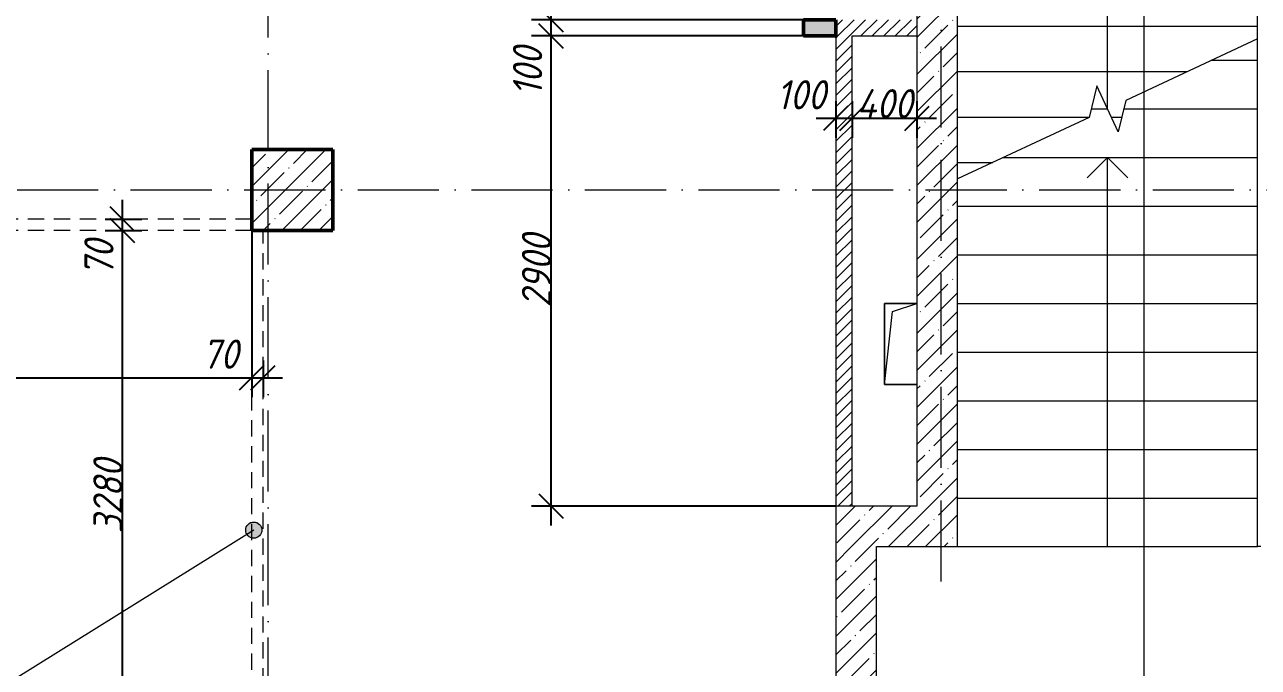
# Model space of a CAD drawing. Header units: millimetres. Extents: x -356862 to 418287, y 0 to 839748.
# Drawn here: x -83151 to -75546, y 593703 to 597667 of the extents above; entities that cross this region are included whole.
import ezdxf

# ---------------------------------------------------------------- set-up
doc = ezdxf.new("R2010")
doc.units = ezdxf.units.MM
doc.linetypes.add('200_ШТРИХ_ш1п0_6_', pattern=[160, 100, -60])
doc.linetypes.add('50_200_ШТРИХ_1Т_ш5_п1_п1_', pattern=[700, 500, -100, 0, -100])
for name, color, linetype, lineweight in [('A-____-____-DIMS', 7, 'Continuous', 9), ('A-FLOR-____-OTLN', 7, 'Continuous', 9), ('A-GENM-____-OTLN', 7, 'Continuous', 9), ('A-WALL-____-MCUT-3', 7, 'Continuous', 9), ('A-WALL-FNSH-MCUT-1', 7, 'Continuous', 9), ('G-____-____-TEXT', 7, 'Continuous', 9), ('S-COLS-____-MCUT', 7, 'Continuous', 50), ('S-COLS-____-OTLN', 7, 'Continuous', 9), ('S-GRID-____-OTLN-1', 7, '50_200_ШТРИХ_1Т_ш5_п1_п1_', 9), ('S-STRS-____-MBND', 7, 'Continuous', 9), ('S-STRS-____-OTLN-1', 7, 'Continuous', 9)]:
    doc.layers.add(name, color=color, linetype=linetype, lineweight=lineweight)
for name, color, linetype, lineweight, true_color in [('A-DETL-____-OTLN-11', 7, '200_ШТРИХ_ш1п0_6_', 9, 0x000000), ('A-WALL-____-PATT-2', 7, 'Continuous', 9, 0x787878), ('A-WALL-____-PATT-4', 9, 'Continuous', 9, 0x808080), ('G-____-____-SYMB-1', 9, 'Continuous', 9, 0x808080), ('S-COLS-____-MCUT-1', 7, 'Continuous', 50, 0x000000), ('S-COLS-____-OTLN-1', 7, 'Continuous', 9, 0x000000)]:
    doc.layers.add(name, color=color, linetype=linetype, lineweight=lineweight, true_color=true_color)
doc.styles.add('ISOCPEUR_I_10', font='isocpeui.ttf', dxfattribs={"width": 0.9, "height": 180})
doc.styles.add('ISOCPEUR_I_14', font='isocpeui.ttf', dxfattribs={"width": 0.9, "height": 180})
doc.dimstyles.new('ISO-1_8_0_9К_СРЕДНИЙ_Кладочные_4', dxfattribs={"dimscale": 304.8, "dimtxt": 179.276612, "dimasz": 0.492126, "dimexe": 0.393701, "dimexo": 0, "dimgap": 0, "dimtad": 1, "dimdec": 3, "dimrnd": 0.001, "dimdsep": 46, "dimtxsty": 'ISOCPEUR_I_10', "dimblk1": 'OBLIQUE', "dimblk2": 'OBLIQUE', "dimsah": 1, "dimcen": 0.09, "dimdle": 0.393701, "dimazin": 0, "dimtfac": 1, "dimtdec": 4, "dimtix": 1, "dimtmove": 1, "dimatfit": 3, "dimfxl": 1, "dimtvp": 1, "dimtolj": 1, "dimtzin": 0, "dimarcsym": 2})
doc.dimstyles.new('ISO-1_8_0_9К_СРЕДНИЙ_Кладочные_5', dxfattribs={"dimscale": 304.8, "dimtxt": 179.276612, "dimasz": 0.492126, "dimexe": 0.393701, "dimexo": 0, "dimgap": 0, "dimtad": 1, "dimdec": 3, "dimrnd": 0.001, "dimdsep": 46, "dimtxsty": 'ISOCPEUR_I_10', "dimblk1": 'OBLIQUE', "dimblk2": 'OBLIQUE', "dimsah": 1, "dimcen": 0.09, "dimdle": 0.393701, "dimazin": 0, "dimtfac": 1, "dimtdec": 4, "dimtix": 1, "dimtmove": 2, "dimatfit": 3, "dimfxl": 1, "dimtvp": 1, "dimtolj": 1, "dimtzin": 0, "dimarcsym": 2})
doc.dimstyles.new('ISO-1_8_0_9К_СРЕДНИЙ_Кладочные_6', dxfattribs={"dimscale": 304.8, "dimtxt": 179.276612, "dimasz": 0.492126, "dimexe": 0.393701, "dimexo": 0, "dimgap": 0, "dimtad": 1, "dimdec": 3, "dimrnd": 0.001, "dimdsep": 46, "dimtxsty": 'ISOCPEUR_I_14', "dimblk1": 'OBLIQUE', "dimblk2": 'OBLIQUE', "dimsah": 1, "dimcen": 0.09, "dimdle": 0.393701, "dimazin": 0, "dimtfac": 1, "dimtdec": 4, "dimtix": 1, "dimtmove": 0, "dimatfit": 3, "dimfxl": 1, "dimtvp": 1, "dimtolj": 1, "dimtzin": 0, "dimarcsym": 2})
pattern_1 = [(45, (-175000.736, 544716.51), (-35.35534, 35.35534), [])]
pattern_2 = [(45, (-175000.74, 544716.51), (-114.04925, 114.04925), []), (45, (-174886.69, 544716.51), (-114.04925, 114.04925), [201.612, -40.322, 3.353, -36.97])]

# ---------------------------------------------------------------- blocks, each defined once
blk = doc.blocks.new('BSC_Колонна _Прямоугольная - 500х500-V179-АР1_Кладочный план 1 этажа в осях 1-64_Ю-ЯЯ')
at = {"layer": 'S-COLS-____-OTLN'}
h = blk.add_hatch(dxfattribs=at)
h.set_pattern_fill('FP_184', color=256, style=0, pattern_type=2)
h.set_pattern_definition([(45, (-93500, -51931.04), (-114.04925, 114.04925), []), (45, (-93385.95, -51931.04), (-114.04925, 114.04925), [201.613, -40.323, 3.353, -36.97])])
h.paths.add_polyline_path([(-250, -250), (250, -250), (250, 250), (-250, 250)], flags=0)
at = {"layer": 'S-COLS-____-MCUT'}
for p, q in [((250, 250), (-250, 250)), ((-250, 250), (-250, -250)), ((250, -250), (250, 250)), ((-250, -250), (250, -250))]:
    blk.add_line(p, q, dxfattribs=at)
blk = doc.blocks.new('AR_Отверстие прямоугольное _в плите_ - AR_Отверстие прямоугольное _в плите_-30229458-АР1_Кладочный план 1 этажа в осях 1-64_Ю-ЯЯ')
at = {"layer": 'A-GENM-____-OTLN'}
for p, q in [((100, 250), (-100, 250)), ((-100, 250), (-100, -250)), ((-50, 200), (100, 250)), ((-100, -250), (-50, 200)), ((-100, -250), (100, -250))]:
    blk.add_line(p, q, dxfattribs=at)
blk = doc.blocks.new('BSC_Колонна _Прямоугольная1 - 200х100 _металл_-35572301-АР1_Кладочный план 1 этажа в осях 1-64_Ю-ЯЯ')
at = {"layer": 'S-COLS-____-OTLN-1'}
blk.add_hatch(color=256, dxfattribs=at).paths.add_polyline_path([(100, -50), (100, 50), (-100, 50), (-100, -50)], flags=0)
at = {"layer": 'S-COLS-____-MCUT-1'}
for p, q in [((100, 50), (-100, 50)), ((-100, 50), (-100, -50)), ((100, -50), (100, 50)), ((-100, -50), (100, -50))]:
    blk.add_line(p, q, dxfattribs=at)
blk = doc.blocks.new('_Oblique')
at = {"color": 0, "linetype": 'ByBlock', "lineweight": -2}
blk.add_line((-0.5, -0.5), (0.5, 0.5), dxfattribs=at)
blk = doc.blocks.new('*D13012')
at = {"layer": 'A-____-____-DIMS', "color": 0, "lineweight": -2, "transparency": 16777216}
for p, q in [((-78150.7, 597195.9), (-78150.7, 596969.8)), ((-78050.7, 597195.9), (-78050.7, 596969.8)), ((-78270.7, 597089.8), (-77930.7, 597089.8))]:
    blk.add_line(p, q, dxfattribs=at)
at = {"layer": 'Defpoints', "color": 0, "transparency": 16777216}
for p in [(-78150.7, 597195.9), (-78050.7, 597195.9), (-78050.7, 597089.8)]:
    blk.add_point(p, dxfattribs=at)
at = {"layer": 'A-____-____-DIMS', "color": 0, "lineweight": -2, "transparency": 16777216, "xscale": 150, "yscale": 150, "zscale": 150, "rotation": 180}
blk.add_blockref('_Oblique', (-78150.7, 597089.8), dxfattribs=at)
at = {"layer": 'A-____-____-DIMS', "color": 0, "lineweight": -2, "transparency": 16777216, "xscale": 150, "yscale": 150, "zscale": 150}
blk.add_blockref('_Oblique', (-78050.7, 597089.8), dxfattribs=at)
at = {"layer": 'A-____-____-DIMS', "color": 0, "transparency": 16777216, "insert": (-78515.9, 597325), "char_height": 180, "width": 368.207, "attachment_point": 1, "line_spacing_factor": 1.149209, "style": 'ISOCPEUR_I_10'}
blk.add_mtext('\\A1;100', dxfattribs=at)
blk = doc.blocks.new('*D13013')
at = {"layer": 'A-____-____-DIMS', "color": 0, "lineweight": -2, "transparency": 16777216}
for p, q in [((-78050.7, 597195.9), (-78050.7, 596969.8)), ((-77650.7, 597195.9), (-77650.7, 596969.8)), ((-78170.7, 597089.8), (-77530.7, 597089.8))]:
    blk.add_line(p, q, dxfattribs=at)
at = {"layer": 'Defpoints', "color": 0, "transparency": 16777216}
for p in [(-78050.7, 597195.9), (-77650.7, 597195.9), (-77650.7, 597089.8)]:
    blk.add_point(p, dxfattribs=at)
at = {"layer": 'A-____-____-DIMS', "color": 0, "lineweight": -2, "transparency": 16777216, "xscale": 150, "yscale": 150, "zscale": 150, "rotation": 180}
blk.add_blockref('_Oblique', (-78050.7, 597089.8), dxfattribs=at)
at = {"layer": 'A-____-____-DIMS', "color": 0, "lineweight": -2, "transparency": 16777216, "xscale": 150, "yscale": 150, "zscale": 150}
blk.add_blockref('_Oblique', (-77650.7, 597089.8), dxfattribs=at)
at = {"layer": 'A-____-____-DIMS', "color": 0, "transparency": 16777216, "insert": (-77850.7, 597179.8), "char_height": 180, "width": 426.127, "attachment_point": 5, "style": 'ISOCPEUR_I_14'}
blk.add_mtext('\\A1;400', dxfattribs=at)
blk = doc.blocks.new('*D13014')
at = {"layer": 'A-____-____-DIMS', "color": 0, "lineweight": -2, "transparency": 16777216}
for p, q in [((-79905.5, 594577.6), (-79905.5, 597717.6)), ((-78350.7, 597597.6), (-80025.5, 597597.6)), ((-78150.7, 594697.6), (-80025.5, 594697.6))]:
    blk.add_line(p, q, dxfattribs=at)
at = {"layer": 'Defpoints', "color": 0, "transparency": 16777216}
for p in [(-79905.5, 597597.6), (-78350.7, 597597.6), (-78150.7, 594697.6)]:
    blk.add_point(p, dxfattribs=at)
at = {"layer": 'A-____-____-DIMS', "color": 0, "lineweight": -2, "transparency": 16777216, "xscale": 150, "yscale": 150, "zscale": 150}
for p, rotation in [((-79905.5, 597597.6), 90), ((-79905.5, 594697.6), 270)]:
    blk.add_blockref('_Oblique', p, dxfattribs=dict(at, rotation=rotation))
at = {"layer": 'A-____-____-DIMS', "color": 0, "transparency": 16777216, "insert": (-79995.5, 596147.6), "char_height": 180, "width": 546.104, "attachment_point": 5, "rotation": 90, "style": 'ISOCPEUR_I_14'}
blk.add_mtext('\\A1;2900', dxfattribs=at)
blk = doc.blocks.new('*D13015')
at = {"layer": 'A-____-____-DIMS', "color": 0, "lineweight": -2, "transparency": 16777216}
for p, q in [((-79905.5, 597477.6), (-79905.5, 597817.6)), ((-78350.7, 597697.6), (-80025.5, 597697.6)), ((-78350.7, 597597.6), (-80025.5, 597597.6))]:
    blk.add_line(p, q, dxfattribs=at)
at = {"layer": 'Defpoints', "color": 0, "transparency": 16777216}
for p in [(-79905.5, 597697.6), (-78350.7, 597697.6), (-78350.7, 597597.6)]:
    blk.add_point(p, dxfattribs=at)
at = {"layer": 'A-____-____-DIMS', "color": 0, "lineweight": -2, "transparency": 16777216, "xscale": 150, "yscale": 150, "zscale": 150}
for p, rotation in [((-79905.5, 597697.6), 90), ((-79905.5, 597597.6), 270)]:
    blk.add_blockref('_Oblique', p, dxfattribs=dict(at, rotation=rotation))
at = {"layer": 'A-____-____-DIMS', "color": 0, "transparency": 16777216, "insert": (-80140.6, 597226.7), "char_height": 180, "width": 368.207, "attachment_point": 1, "rotation": 90, "line_spacing_factor": 1.149209, "style": 'ISOCPEUR_I_10'}
blk.add_mtext('\\A1;100', dxfattribs=at)
blk = doc.blocks.new('*D13016')
at = {"layer": 'A-____-____-DIMS', "color": 0, "lineweight": -2, "transparency": 16777216}
for p, q in [((-79905.5, 599017.6), (-79905.5, 598761.7)), ((-80011.5, 598897.6), (-79785.5, 598897.6)), ((-79905.5, 597577.6), (-79905.5, 598363.7)), ((-78350.7, 597697.6), (-80025.5, 597697.6))]:
    blk.add_line(p, q, dxfattribs=at)
at = {"layer": 'Defpoints', "color": 0, "transparency": 16777216}
for p in [(-80011.5, 598897.6), (-79905.5, 598897.6), (-78350.7, 597697.6)]:
    blk.add_point(p, dxfattribs=at)
at = {"layer": 'A-____-____-DIMS', "color": 0, "lineweight": -2, "transparency": 16777216, "xscale": 150, "yscale": 150, "zscale": 150}
for p, rotation in [((-79905.5, 598897.6), 90), ((-79905.5, 597697.6), 270)]:
    blk.add_blockref('_Oblique', p, dxfattribs=dict(at, rotation=rotation))
at = {"layer": 'A-____-____-DIMS', "color": 0, "transparency": 16777216, "insert": (-80140.6, 598310.3), "char_height": 180, "width": 504.733, "attachment_point": 1, "rotation": 90, "line_spacing_factor": 1.149209, "style": 'ISOCPEUR_I_10'}
blk.add_mtext('\\A1;1200', dxfattribs=at)
blk = doc.blocks.new('*D13043')
at = {"layer": 'A-____-____-DIMS', "color": 0, "lineweight": -2, "transparency": 16777216}
for p, q in [((-82547.7, 592997.6), (-82547.7, 596517.6)), ((-82653.7, 596397.6), (-82427.7, 596397.6)), ((-81680.7, 593117.6), (-82667.7, 593117.6))]:
    blk.add_line(p, q, dxfattribs=at)
at = {"layer": 'Defpoints', "color": 0, "transparency": 16777216}
for p in [(-82653.7, 596397.6), (-82547.7, 596397.6), (-81680.7, 593117.6)]:
    blk.add_point(p, dxfattribs=at)
at = {"layer": 'A-____-____-DIMS', "color": 0, "lineweight": -2, "transparency": 16777216, "xscale": 150, "yscale": 150, "zscale": 150}
for p, rotation in [((-82547.7, 596397.6), 90), ((-82547.7, 593117.6), 270)]:
    blk.add_blockref('_Oblique', p, dxfattribs=dict(at, rotation=rotation))
at = {"layer": 'A-____-____-DIMS', "color": 0, "transparency": 16777216, "insert": (-82637.7, 594757.6), "char_height": 180, "width": 546.104, "attachment_point": 5, "rotation": 90, "style": 'ISOCPEUR_I_14'}
blk.add_mtext('\\A1;3280', dxfattribs=at)
blk = doc.blocks.new('*D13044')
at = {"layer": 'A-____-____-DIMS', "color": 0, "lineweight": -2, "transparency": 16777216}
for p, q in [((-82547.7, 596277.6), (-82547.7, 596587.6)), ((-82653.7, 596467.6), (-82427.7, 596467.6)), ((-82653.7, 596397.6), (-82427.7, 596397.6))]:
    blk.add_line(p, q, dxfattribs=at)
at = {"layer": 'Defpoints', "color": 0, "transparency": 16777216}
for p in [(-82653.7, 596467.6), (-82547.7, 596467.6), (-82653.7, 596397.6)]:
    blk.add_point(p, dxfattribs=at)
at = {"layer": 'A-____-____-DIMS', "color": 0, "lineweight": -2, "transparency": 16777216, "xscale": 150, "yscale": 150, "zscale": 150}
for p, rotation in [((-82547.7, 596467.6), 90), ((-82547.7, 596397.6), 270)]:
    blk.add_blockref('_Oblique', p, dxfattribs=dict(at, rotation=rotation))
at = {"layer": 'A-____-____-DIMS', "color": 0, "transparency": 16777216, "insert": (-82782.8, 596114.7), "char_height": 180, "width": 273.052, "attachment_point": 1, "rotation": 90, "line_spacing_factor": 1.149209, "style": 'ISOCPEUR_I_10'}
blk.add_mtext('\\A1;70', dxfattribs=at)
blk = doc.blocks.new('*D13045')
at = {"layer": 'A-____-____-DIMS', "color": 0, "lineweight": -2, "transparency": 16777216}
for p, q in [((-85750.7, 596397.6), (-85750.7, 595369.8)), ((-81750.7, 596397.6), (-81750.7, 595369.8)), ((-85870.7, 595489.8), (-81630.7, 595489.8))]:
    blk.add_line(p, q, dxfattribs=at)
at = {"layer": 'Defpoints', "color": 0, "transparency": 16777216}
for p in [(-85750.7, 596397.6), (-81750.7, 596397.6), (-81750.7, 595489.8)]:
    blk.add_point(p, dxfattribs=at)
at = {"layer": 'A-____-____-DIMS', "color": 0, "lineweight": -2, "transparency": 16777216, "xscale": 150, "yscale": 150, "zscale": 150, "rotation": 180}
blk.add_blockref('_Oblique', (-85750.7, 595489.8), dxfattribs=at)
at = {"layer": 'A-____-____-DIMS', "color": 0, "lineweight": -2, "transparency": 16777216, "xscale": 150, "yscale": 150, "zscale": 150}
blk.add_blockref('_Oblique', (-81750.7, 595489.8), dxfattribs=at)
at = {"layer": 'A-____-____-DIMS', "color": 0, "transparency": 16777216, "insert": (-83750.7, 595579.8), "char_height": 180, "width": 562.653, "attachment_point": 5, "style": 'ISOCPEUR_I_14'}
blk.add_mtext('\\A1;4000', dxfattribs=at)
blk = doc.blocks.new('*D13046')
at = {"layer": 'A-____-____-DIMS', "color": 0, "lineweight": -2, "transparency": 16777216}
for p, q in [((-81750.7, 596397.6), (-81750.7, 595369.8)), ((-81680.7, 595595.9), (-81680.7, 595369.8)), ((-81870.7, 595489.8), (-81560.7, 595489.8))]:
    blk.add_line(p, q, dxfattribs=at)
at = {"layer": 'Defpoints', "color": 0, "transparency": 16777216}
for p in [(-81750.7, 596397.6), (-81680.7, 595595.9), (-81680.7, 595489.8)]:
    blk.add_point(p, dxfattribs=at)
at = {"layer": 'A-____-____-DIMS', "color": 0, "lineweight": -2, "transparency": 16777216, "xscale": 150, "yscale": 150, "zscale": 150, "rotation": 180}
blk.add_blockref('_Oblique', (-81750.7, 595489.8), dxfattribs=at)
at = {"layer": 'A-____-____-DIMS', "color": 0, "lineweight": -2, "transparency": 16777216, "xscale": 150, "yscale": 150, "zscale": 150}
blk.add_blockref('_Oblique', (-81680.7, 595489.8), dxfattribs=at)
at = {"layer": 'A-____-____-DIMS', "color": 0, "transparency": 16777216, "insert": (-82058.2, 595725), "char_height": 180, "width": 273.052, "attachment_point": 1, "line_spacing_factor": 1.149209, "style": 'ISOCPEUR_I_10'}
blk.add_mtext('\\A1;70', dxfattribs=at)

msp = doc.modelspace()

# ---------------------------------------------------------------- hatches: boundary and pattern name
at = {"layer": 'A-WALL-____-PATT-2'}
h = msp.add_hatch(dxfattribs=at)
h.set_pattern_fill('FP_2', color=256, style=0, pattern_type=2)
h.set_pattern_definition(pattern_2)
h.paths.add_polyline_path([(-77650.7357, 594697.5526), (-77400.7357, 594697.5526), (-77400.7357, 598997.5526), (-77650.7357, 598997.5526), (-77650.7357, 595483.5288)], flags=0)
h = msp.add_hatch(dxfattribs=at)
h.set_pattern_fill('FP_2', color=256, style=0, pattern_type=2)
h.set_pattern_definition(pattern_2)
h.paths.add_polyline_path([(-77900.7357, 594447.5526), (-77400.7357, 594447.5526), (-77400.7357, 594697.5526), (-78150.7357, 594697.5526), (-78150.7357, 594447.5526)], flags=0)
h = msp.add_hatch(dxfattribs=at)
h.set_pattern_fill('FP_2', color=256, style=0, pattern_type=2)
h.set_pattern_definition(pattern_2)
h.paths.add_polyline_path([(-77900.7357, 591797.5526), (-77900.7357, 594447.5526), (-78150.7357, 594447.5526), (-78150.7357, 591797.5526)], flags=0)
at = {"layer": 'A-WALL-____-PATT-4'}
h = msp.add_hatch(dxfattribs=at)
h.set_pattern_fill('FP_5', color=256, style=0, pattern_type=2)
h.set_pattern_definition(pattern_1)
h.paths.add_polyline_path([(-78150.7357, 597597.5526), (-77650.7357, 597597.5526), (-77650.7357, 597697.5526), (-78150.7357, 597697.5526), (-78150.7357, 597630.8859)], flags=0)
h = msp.add_hatch(dxfattribs=at)
h.set_pattern_fill('FP_5', color=256, style=0, pattern_type=2)
h.set_pattern_definition(pattern_1)
h.paths.add_polyline_path([(-78150.7357, 594697.5526), (-78050.7357, 594697.5526), (-78050.7357, 597597.5526), (-78150.7357, 597597.5526), (-78150.7357, 595483.5288)], flags=0)
at = {"layer": 'G-____-____-TEXT'}
h = msp.add_hatch(color=256, dxfattribs=at)
edge = h.paths.add_edge_path(flags=0)
edge.add_arc((-81738.3419, 594549.4932), 50, 0, 360)

# ---------------------------------------------------------------- linework, layer by layer
at = {"layer": 'A-DETL-____-OTLN-11'}
for p, q in [((-81750.7357, 596467.5526), (-85750.7357, 596467.5526)), ((-81750.7357, 596397.5526), (-85750.7357, 596397.5526)), ((-81750.7357, 593047.5526), (-81750.7357, 596397.5526)), ((-81680.7357, 593117.5526), (-81680.7357, 596397.5526))]:
    msp.add_line(p, q, dxfattribs=at)
at = {"layer": 'A-FLOR-____-OTLN'}
for p, q in [((-77850.7357, 595947.5526), (-77650.7357, 595947.5526)), ((-77850.7357, 595447.5526), (-77850.7357, 595947.5526)), ((-77650.7357, 595447.5526), (-77850.7357, 595447.5526)), ((-75530.7357, 594447.5526), (-75550.7357, 594447.5526))]:
    msp.add_line(p, q, dxfattribs=at)
at = {"layer": 'A-WALL-____-MCUT-3'}
for p, q in [((-77650.7357, 600147.5526), (-77650.7357, 594697.5526)), ((-77400.7357, 594447.5526), (-77400.7357, 599897.5526)), ((-78150.7357, 594697.5526), (-78150.7357, 591547.5526)), ((-77650.7357, 594697.5526), (-78150.7357, 594697.5526)), ((-77900.7357, 591797.5526), (-77900.7357, 594447.5526)), ((-77900.7357, 594447.5526), (-77400.7357, 594447.5526))]:
    msp.add_line(p, q, dxfattribs=at)
at = {"layer": 'A-WALL-FNSH-MCUT-1'}
for p, q in [((-78150.7357, 597597.5526), (-78150.7357, 594697.5526)), ((-78050.7357, 594697.5526), (-78050.7357, 597597.5526)), ((-78050.7357, 597597.5526), (-77650.7357, 597597.5526))]:
    msp.add_line(p, q, dxfattribs=at)
at = {"layer": 'G-____-____-SYMB-1'}
msp.add_line((-76252.5357, 632307.6488), (-76252.5357, 590122.8368), dxfattribs=at)
at = {"layer": 'G-____-____-TEXT'}
msp.add_line((-81738.3419, 594549.4932), (-86593.1507, 591524.4888), dxfattribs=at)
msp.add_circle((-81738.3419, 594549.4932), 50, dxfattribs=at)
at = {"layer": 'S-GRID-____-OTLN-1'}
for p, q in [((-81650.7357, 584985.5274), (-81650.7357, 635609.362)), ((-77500.7357, 594233.193), (-77500.7357, 635609.362)), ((-105600.7357, 596647.5526), (-70926.3291, 596647.5526))]:
    msp.add_line(p, q, dxfattribs=at)
at = {"layer": 'S-STRS-____-MBND'}
for p, q in [((-75550.7357, 597578.8872), (-76362.4472, 597200.3799)), ((-76541.7698, 597289.1632), (-76589.0242, 597094.7253)), ((-76409.7016, 597005.942), (-76541.7698, 597289.1632)), ((-76362.4472, 597200.3799), (-76409.7016, 597005.942)), ((-76589.0242, 597094.7253), (-77400.7357, 596716.218))]:
    msp.add_line(p, q, dxfattribs=at)
at = {"layer": 'S-STRS-____-OTLN-1'}
for p, q in [((-76475.7357, 597657.5526), (-76475.7357, 597937.5526)), ((-75550.7357, 597657.5526), (-75550.7357, 597937.5526)), ((-77400.7357, 597657.5526), (-75550.7357, 597657.5526)), ((-77400.7357, 597657.5526), (-75550.7357, 597657.5526)), ((-76475.7357, 597377.5526), (-76475.7357, 597657.5526)), ((-75550.7357, 597578.8872), (-75550.7357, 597657.5526)), ((-75550.7357, 597447.5526), (-75550.7357, 597578.8872)), ((-75832.3836, 597447.5526), (-75550.7357, 597447.5526)), ((-75832.3836, 597447.5526), (-75550.7357, 597447.5526)), ((-75550.7357, 597147.5526), (-75550.7357, 597447.5526)), ((-77400.7357, 597377.5526), (-75982.4991, 597377.5526)), ((-77400.7357, 597377.5526), (-75982.4991, 597377.5526)), ((-76475.7357, 597147.5526), (-76475.7357, 597377.5526)), ((-76576.1855, 597147.5526), (-76475.7357, 597147.5526)), ((-76576.1855, 597147.5526), (-76475.7357, 597147.5526)), ((-76375.2859, 597147.5526), (-75550.7357, 597147.5526)), ((-76375.2859, 597147.5526), (-75550.7357, 597147.5526)), ((-75550.7357, 596847.5526), (-75550.7357, 597147.5526)), ((-77400.7357, 597097.5526), (-76588.3371, 597097.5526)), ((-77400.7357, 597097.5526), (-76588.3371, 597097.5526)), ((-76452.4203, 597097.5526), (-76387.4374, 597097.5526)), ((-76452.4203, 597097.5526), (-76387.4374, 597097.5526)), ((-77119.0878, 596847.5526), (-75550.7357, 596847.5526)), ((-77119.0878, 596847.5526), (-75550.7357, 596847.5526)), ((-76475.7357, 596847.5526), (-76600.7357, 596722.5526)), ((-76475.7357, 596547.5526), (-76475.7357, 596847.5526)), ((-76475.7357, 596847.5526), (-76350.7357, 596722.5526)), ((-75550.7357, 596547.5526), (-75550.7357, 596847.5526)), ((-77400.7357, 596817.5526), (-77183.423, 596817.5526)), ((-77400.7357, 596817.5526), (-77183.423, 596817.5526)), ((-77400.7357, 596547.5526), (-75550.7357, 596547.5526)), ((-77400.7357, 596547.5526), (-75550.7357, 596547.5526)), ((-76475.7357, 596247.5526), (-76475.7357, 596547.5526)), ((-75550.7357, 596247.5526), (-75550.7357, 596547.5526)), ((-77400.7357, 596247.5526), (-75550.7357, 596247.5526)), ((-77400.7357, 596247.5526), (-75550.7357, 596247.5526)), ((-76475.7357, 595947.5526), (-76475.7357, 596247.5526)), ((-75550.7357, 595947.5526), (-75550.7357, 596247.5526)), ((-77400.7357, 595947.5526), (-75550.7357, 595947.5526)), ((-77400.7357, 595947.5526), (-75550.7357, 595947.5526)), ((-76475.7357, 595647.5526), (-76475.7357, 595947.5526)), ((-75550.7357, 595647.5526), (-75550.7357, 595947.5526)), ((-77400.7357, 595647.5526), (-75550.7357, 595647.5526)), ((-77400.7357, 595647.5526), (-75550.7357, 595647.5526)), ((-76475.7357, 595347.5526), (-76475.7357, 595647.5526)), ((-75550.7357, 595347.5526), (-75550.7357, 595647.5526)), ((-77400.7357, 595347.5526), (-75550.7357, 595347.5526)), ((-77400.7357, 595347.5526), (-75550.7357, 595347.5526)), ((-76475.7357, 595047.5526), (-76475.7357, 595347.5526)), ((-75550.7357, 595047.5526), (-75550.7357, 595347.5526)), ((-77400.7357, 595047.5526), (-75550.7357, 595047.5526)), ((-77400.7357, 595047.5526), (-75550.7357, 595047.5526)), ((-76475.7357, 594747.5526), (-76475.7357, 595047.5526)), ((-75550.7357, 594747.5526), (-75550.7357, 595047.5526)), ((-77400.7357, 594747.5526), (-75550.7357, 594747.5526)), ((-77400.7357, 594747.5526), (-75550.7357, 594747.5526)), ((-76475.7357, 594447.5526), (-76475.7357, 594747.5526)), ((-75550.7357, 594447.5526), (-75550.7357, 594747.5526)), ((-77400.7357, 594447.5526), (-75550.7357, 594447.5526)), ((-77400.7357, 594447.5526), (-75550.7357, 594447.5526))]:
    msp.add_line(p, q, dxfattribs=at)

# ---------------------------------------------------------------- block references
at = {"layer": 'A-GENM-____-OTLN'}
msp.add_blockref('AR_Отверстие прямоугольное _в плите_ - AR_Отверстие прямоугольное _в плите_-30229458-АР1_Кладочный план 1 этажа в осях 1-64_Ю-ЯЯ', (-77750.7357, 595697.5526), dxfattribs=at)
at = {"layer": 'S-COLS-____-OTLN'}
for name, p in [('BSC_Колонна _Прямоугольная1 - 200х100 _металл_-35572301-АР1_Кладочный план 1 этажа в осях 1-64_Ю-ЯЯ', (-78250.7357, 597647.5526)), ('BSC_Колонна _Прямоугольная - 500х500-V179-АР1_Кладочный план 1 этажа в осях 1-64_Ю-ЯЯ', (-81500.7357, 596647.5526))]:
    msp.add_blockref(name, p, dxfattribs=at)

# ---------------------------------------------------------------- dimensions: what is measured, and where the dimension line sits
at = {"layer": 'A-____-____-DIMS'}
for base, p1, p2, dimstyle, override, picture, middle in [((-79905.4768, 598897.5526), (-78350.7357, 597697.5526), (-80011.5428, 598897.5526), 'ISO-1_8_0_9К_СРЕДНИЙ_Кладочные_4', {"dimpost": '<>', "dimfxl": 2048.97051}, '*D13016', (-80020.6388, 598562.7104)), ((-79905.4768, 597697.5526), (-78350.7357, 597597.5526), (-78350.7357, 597697.5526), 'ISO-1_8_0_9К_СРЕДНИЙ_Кладочные_5', {"dimpost": '<>', "dimfxl": 100}, '*D13015', (-80020.6388, 597410.7642)), ((-82547.6569, 596467.5526), (-82653.7229, 596397.5526), (-82653.7229, 596467.5526), 'ISO-1_8_0_9К_СРЕДНИЙ_Кладочные_5', {"dimpost": '<>', "dimfxl": 70}, '*D13044', (-82662.819, 596251.2333))]:
    dim = msp.add_linear_dim(base=base, p1=p1, p2=p2, angle=90, dimstyle=dimstyle, override=override, dxfattribs=at)
    dim.commit()
    dim.dimension.update_dxf_attribs({"geometry": picture, "text_midpoint": middle, "dimtype": 160, "text_rotation": 90})
for base, p1, p2, override, picture, middle in [((-79905.4768, 597597.5526), (-78150.7357, 594697.5526), (-78350.7357, 597597.5526), {"dimpost": '<>', "dimfxl": 2906.888371}, '*D13014', (-79995.4768, 596147.5526)), ((-82547.6569, 596397.5526), (-81680.7357, 593117.5526), (-82653.7229, 596397.5526), {"dimpost": '<>', "dimfxl": 3421.272298}, '*D13043', (-82637.6569, 594757.5526))]:
    dim = msp.add_linear_dim(base=base, p1=p1, p2=p2, angle=90, dimstyle='ISO-1_8_0_9К_СРЕДНИЙ_Кладочные_6', override=override, dxfattribs=at)
    dim.commit()
    dim.dimension.update_dxf_attribs({"geometry": picture, "text_midpoint": middle})
for base, p1, p2, override, picture, middle in [((-78050.7357, 597089.8397), (-78150.7357, 597195.9057), (-78050.7357, 597195.9057), {"dimpost": '<>', "dimfxl": 100}, '*D13012', (-78331.8322, 597205.0017)), ((-81680.7357, 595489.8397), (-81750.7357, 596397.5526), (-81680.7357, 595595.9057), {"dimpost": '<>', "dimfxl": 804.697303}, '*D13046', (-81921.7196, 595605.0017))]:
    dim = msp.add_linear_dim(base=base, p1=p1, p2=p2, dimstyle='ISO-1_8_0_9К_СРЕДНИЙ_Кладочные_5', override=override, dxfattribs=at)
    dim.commit()
    dim.dimension.update_dxf_attribs({"geometry": picture, "text_midpoint": middle, "dimtype": 160})
for base, p1, p2, override, picture, middle in [((-77650.7357, 597089.8397), (-78050.7357, 597195.9057), (-77650.7357, 597195.9057), {"dimpost": '<>', "dimfxl": 400}, '*D13013', (-77850.7357, 597179.8397)), ((-81750.7357, 595489.8397), (-85750.7357, 596397.5526), (-81750.7357, 596397.5526), {"dimpost": '<>', "dimfxl": 4000}, '*D13045', (-83750.7357, 595579.8397))]:
    dim = msp.add_linear_dim(base=base, p1=p1, p2=p2, dimstyle='ISO-1_8_0_9К_СРЕДНИЙ_Кладочные_6', override=override, dxfattribs=at)
    dim.commit()
    dim.dimension.update_dxf_attribs({"geometry": picture, "text_midpoint": middle})

doc.saveas('drawing.dxf')
